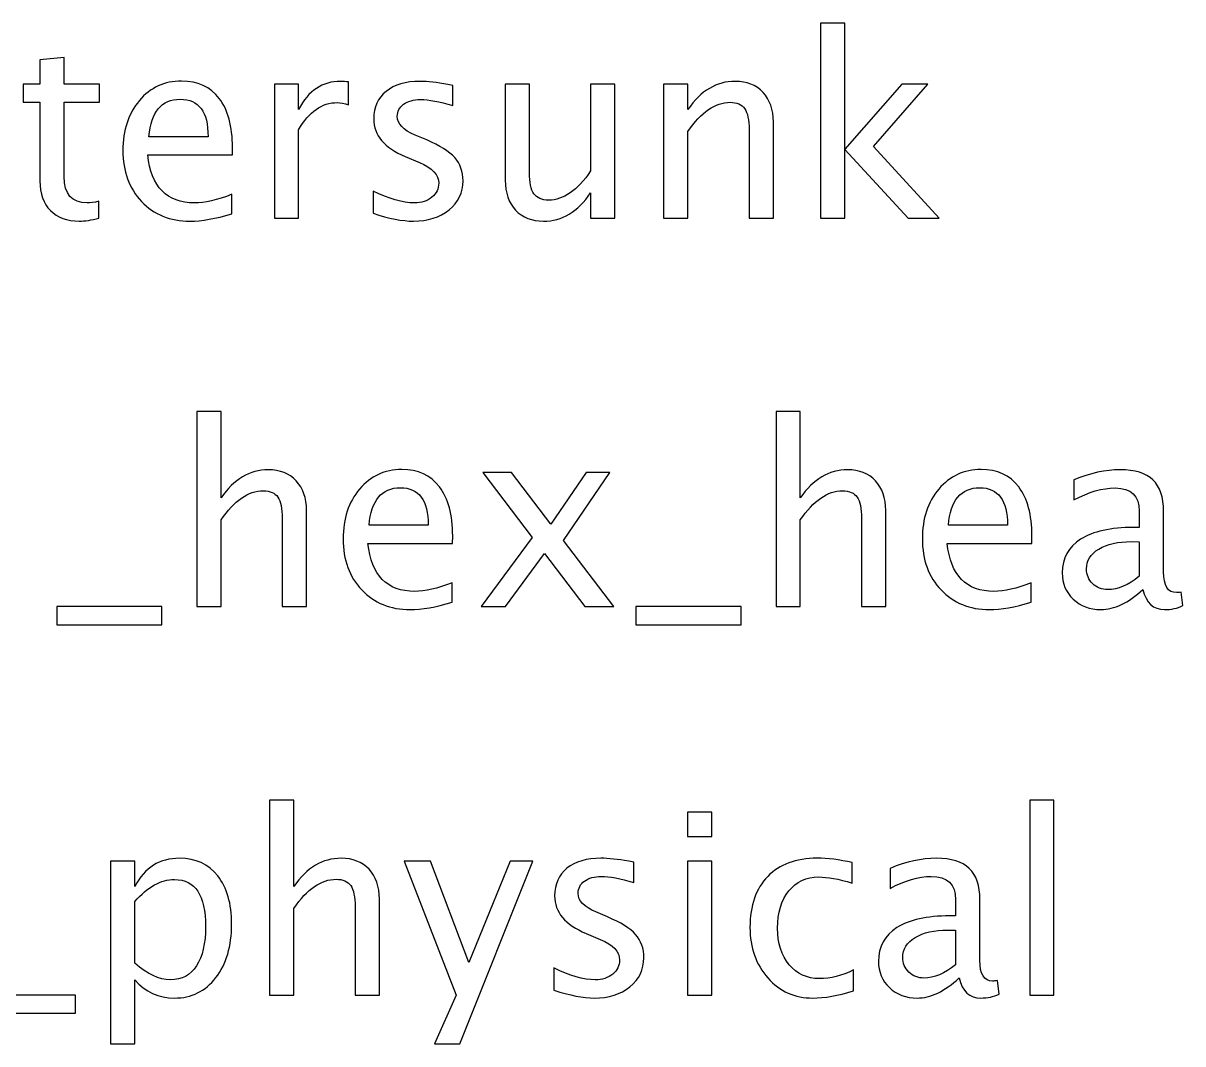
# Model space of a CAD drawing. Header units: centimetres. Extents: x -27.7 to 27.6, y -20.2 to 43.3.
# Drawn here: x -19.779 to -18.161, y 31.518 to 32.942 of the extents above; entities that cross this region are included whole.
import ezdxf

# ---------------------------------------------------------------- set-up
doc = ezdxf.new("R2010")
doc.units = ezdxf.units.CM
doc.header["$MEASUREMENT"] = 0
doc.layers.add('Layer 1', color=7, linetype='Continuous')

msp = doc.modelspace()

# ---------------------------------------------------------------- linework, layer by layer
at = {"layer": 'Layer 1'}
for points, knots in [([(-18.66613, 32.67044), (-18.66613, 32.67044), (-18.66613, 32.94243), (-18.66613, 32.94243), (-18.66613, 32.94243), (-18.66613, 32.94243), (-18.63227, 32.94243), (-18.63227, 32.94243), (-18.63227, 32.94243), (-18.63227, 32.94243), (-18.63227, 32.76669), (-18.63227, 32.76669), (-18.63227, 32.76669), (-18.63227, 32.76669), (-18.55289, 32.85741), (-18.55289, 32.85741), (-18.55289, 32.85741), (-18.55289, 32.85741), (-18.51632, 32.85741), (-18.51632, 32.85741), (-18.51632, 32.85741), (-18.51632, 32.85741), (-18.59217, 32.77016), (-18.59217, 32.77016), (-18.59217, 32.77016), (-18.59217, 32.77016), (-18.50044, 32.67044), (-18.50044, 32.67044), (-18.50044, 32.67044), (-18.50044, 32.67044), (-18.54407, 32.67044), (-18.54407, 32.67044), (-18.54407, 32.67044), (-18.54407, 32.67044), (-18.63227, 32.76634), (-18.63227, 32.76634), (-18.63227, 32.76634), (-18.63227, 32.76634), (-18.63227, 32.67044), (-18.63227, 32.67044), (-18.63227, 32.67044), (-18.63227, 32.67044), (-18.66613, 32.67044), (-18.66613, 32.67044)], [0, 0, 0, 0, 0.0833333, 0.0833333, 0.0833333, 0.0833333, 0.1666667, 0.1666667, 0.1666667, 0.1666667, 0.25, 0.25, 0.25, 0.25, 0.3333333, 0.3333333, 0.3333333, 0.3333333, 0.4166667, 0.4166667, 0.4166667, 0.4166667, 0.5, 0.5, 0.5, 0.5, 0.5833333, 0.5833333, 0.5833333, 0.5833333, 0.6666667, 0.6666667, 0.6666667, 0.6666667, 0.75, 0.75, 0.75, 0.75, 0.8333333, 0.8333333, 0.8333333, 0.8333333, 1, 1, 1, 1]), ([(-19.67315, 32.6705), (-19.68362, 32.66762), (-19.69273, 32.66621), (-19.70044, 32.66621), (-19.70044, 32.66621), (-19.71772, 32.66621), (-19.73119, 32.67115), (-19.74083, 32.68102), (-19.74083, 32.68102), (-19.75053, 32.6909), (-19.75535, 32.7046), (-19.75535, 32.72218), (-19.75535, 32.72218), (-19.75535, 32.72218), (-19.75535, 32.83201), (-19.75535, 32.83201), (-19.75535, 32.83201), (-19.75535, 32.83201), (-19.77875, 32.83201), (-19.77875, 32.83201), (-19.77875, 32.83201), (-19.77875, 32.83201), (-19.77875, 32.85741), (-19.77875, 32.85741), (-19.77875, 32.85741), (-19.77875, 32.85741), (-19.75535, 32.85741), (-19.75535, 32.85741), (-19.75535, 32.85741), (-19.75535, 32.85741), (-19.75535, 32.89122), (-19.75535, 32.89122), (-19.75535, 32.89122), (-19.75535, 32.89122), (-19.72149, 32.89446), (-19.72149, 32.89446), (-19.72149, 32.89446), (-19.72149, 32.89446), (-19.72149, 32.85741), (-19.72149, 32.85741), (-19.72149, 32.85741), (-19.72149, 32.85741), (-19.67245, 32.85741), (-19.67245, 32.85741), (-19.67245, 32.85741), (-19.67245, 32.85741), (-19.67245, 32.83201), (-19.67245, 32.83201), (-19.67245, 32.83201), (-19.67245, 32.83201), (-19.72149, 32.83201), (-19.72149, 32.83201), (-19.72149, 32.83201), (-19.72149, 32.83201), (-19.72149, 32.7283), (-19.72149, 32.7283), (-19.72149, 32.7283), (-19.72149, 32.70384), (-19.71084, 32.69161), (-19.68962, 32.69161), (-19.68962, 32.69161), (-19.68509, 32.69161), (-19.67962, 32.69237), (-19.67315, 32.69384), (-19.67315, 32.69384), (-19.67315, 32.69384), (-19.67315, 32.6705), (-19.67315, 32.6705)], [0, 0, 0, 0, 0.0555556, 0.0555556, 0.0555556, 0.0555556, 0.1111111, 0.1111111, 0.1111111, 0.1111111, 0.1666667, 0.1666667, 0.1666667, 0.1666667, 0.2222222, 0.2222222, 0.2222222, 0.2222222, 0.2777778, 0.2777778, 0.2777778, 0.2777778, 0.3333333, 0.3333333, 0.3333333, 0.3333333, 0.3888889, 0.3888889, 0.3888889, 0.3888889, 0.4444444, 0.4444444, 0.4444444, 0.4444444, 0.5, 0.5, 0.5, 0.5, 0.5555556, 0.5555556, 0.5555556, 0.5555556, 0.6111111, 0.6111111, 0.6111111, 0.6111111, 0.6666667, 0.6666667, 0.6666667, 0.6666667, 0.7222222, 0.7222222, 0.7222222, 0.7222222, 0.7777778, 0.7777778, 0.7777778, 0.7777778, 0.8333333, 0.8333333, 0.8333333, 0.8333333, 0.8888889, 0.8888889, 0.8888889, 0.8888889, 1, 1, 1, 1]), ([(-19.48759, 32.67644), (-19.51035, 32.66962), (-19.52981, 32.66621), (-19.54604, 32.66621), (-19.54604, 32.66621), (-19.57373, 32.66621), (-19.59625, 32.67538), (-19.61359, 32.69366), (-19.61359, 32.69366), (-19.63094, 32.71195), (-19.63964, 32.73565), (-19.63964, 32.76481), (-19.63964, 32.76481), (-19.63964, 32.79309), (-19.632, 32.81631), (-19.61665, 32.83448), (-19.61665, 32.83448), (-19.6013, 32.85259), (-19.58167, 32.86165), (-19.55774, 32.86165), (-19.55774, 32.86165), (-19.5351, 32.86165), (-19.51758, 32.85359), (-19.50523, 32.83748), (-19.50523, 32.83748), (-19.49288, 32.82137), (-19.48671, 32.79856), (-19.48671, 32.76898), (-19.48671, 32.76898), (-19.48671, 32.76898), (-19.48689, 32.75864), (-19.48689, 32.75864), (-19.48689, 32.75864), (-19.48689, 32.75864), (-19.60507, 32.75864), (-19.60507, 32.75864), (-19.60507, 32.75864), (-19.60013, 32.71395), (-19.57831, 32.69161), (-19.53969, 32.69161), (-19.53969, 32.69161), (-19.52552, 32.69161), (-19.50817, 32.6956), (-19.48759, 32.7036), (-19.48759, 32.7036), (-19.48759, 32.7036), (-19.48759, 32.67644), (-19.48759, 32.67644)], [0, 0, 0, 0, 0.0769231, 0.0769231, 0.0769231, 0.0769231, 0.1538462, 0.1538462, 0.1538462, 0.1538462, 0.2307692, 0.2307692, 0.2307692, 0.2307692, 0.3076923, 0.3076923, 0.3076923, 0.3076923, 0.3846154, 0.3846154, 0.3846154, 0.3846154, 0.4615385, 0.4615385, 0.4615385, 0.4615385, 0.5384615, 0.5384615, 0.5384615, 0.5384615, 0.6153846, 0.6153846, 0.6153846, 0.6153846, 0.6923077, 0.6923077, 0.6923077, 0.6923077, 0.7692308, 0.7692308, 0.7692308, 0.7692308, 0.8461538, 0.8461538, 0.8461538, 0.8461538, 1, 1, 1, 1]), ([(-19.42826, 32.67044), (-19.42826, 32.67044), (-19.42826, 32.85741), (-19.42826, 32.85741), (-19.42826, 32.85741), (-19.42826, 32.85741), (-19.3944, 32.85741), (-19.3944, 32.85741), (-19.3944, 32.85741), (-19.3944, 32.85741), (-19.3944, 32.82208), (-19.3944, 32.82208), (-19.3944, 32.82208), (-19.38093, 32.84824), (-19.36141, 32.86129), (-19.33578, 32.86129), (-19.33578, 32.86129), (-19.33231, 32.86129), (-19.32866, 32.861), (-19.3249, 32.86041), (-19.3249, 32.86041), (-19.3249, 32.86041), (-19.3249, 32.82872), (-19.3249, 32.82872), (-19.3249, 32.82872), (-19.33078, 32.83066), (-19.33595, 32.83166), (-19.34042, 32.83166), (-19.34042, 32.83166), (-19.36194, 32.83166), (-19.37993, 32.81896), (-19.3944, 32.7935), (-19.3944, 32.7935), (-19.3944, 32.7935), (-19.3944, 32.67044), (-19.3944, 32.67044), (-19.3944, 32.67044), (-19.3944, 32.67044), (-19.42826, 32.67044), (-19.42826, 32.67044)], [0, 0, 0, 0, 0.0909091, 0.0909091, 0.0909091, 0.0909091, 0.1818182, 0.1818182, 0.1818182, 0.1818182, 0.2727273, 0.2727273, 0.2727273, 0.2727273, 0.3636364, 0.3636364, 0.3636364, 0.3636364, 0.4545455, 0.4545455, 0.4545455, 0.4545455, 0.5454545, 0.5454545, 0.5454545, 0.5454545, 0.6363636, 0.6363636, 0.6363636, 0.6363636, 0.7272727, 0.7272727, 0.7272727, 0.7272727, 0.8181818, 0.8181818, 0.8181818, 0.8181818, 1, 1, 1, 1]), ([(-19.29062, 32.67714), (-19.29062, 32.67714), (-19.29062, 32.70819), (-19.29062, 32.70819), (-19.29062, 32.70819), (-19.26845, 32.69713), (-19.24922, 32.69161), (-19.23282, 32.69161), (-19.23282, 32.69161), (-19.22306, 32.69161), (-19.21494, 32.69425), (-19.20854, 32.69954), (-19.20854, 32.69954), (-19.20213, 32.70478), (-19.19889, 32.71136), (-19.19889, 32.7193), (-19.19889, 32.7193), (-19.19889, 32.73088), (-19.20789, 32.74047), (-19.22588, 32.74805), (-19.22588, 32.74805), (-19.22588, 32.74805), (-19.2457, 32.75646), (-19.2457, 32.75646), (-19.2457, 32.75646), (-19.27492, 32.76857), (-19.28956, 32.78609), (-19.28956, 32.80885), (-19.28956, 32.80885), (-19.28956, 32.82513), (-19.2838, 32.83795), (-19.27227, 32.8473), (-19.27227, 32.8473), (-19.26075, 32.85665), (-19.24493, 32.86129), (-19.22488, 32.86129), (-19.22488, 32.86129), (-19.21447, 32.86129), (-19.20154, 32.85988), (-19.18619, 32.857), (-19.18619, 32.857), (-19.18619, 32.857), (-19.17914, 32.85565), (-19.17914, 32.85565), (-19.17914, 32.85565), (-19.17914, 32.85565), (-19.17914, 32.82743), (-19.17914, 32.82743), (-19.17914, 32.82743), (-19.19801, 32.83307), (-19.21306, 32.83589), (-19.22429, 32.83589), (-19.22429, 32.83589), (-19.23417, 32.83589), (-19.24199, 32.83372), (-19.24793, 32.82943), (-19.24793, 32.82943), (-19.25381, 32.82513), (-19.25675, 32.81937), (-19.25675, 32.81214), (-19.25675, 32.81214), (-19.25675, 32.80197), (-19.24852, 32.79333), (-19.232, 32.78633), (-19.232, 32.78633), (-19.232, 32.78633), (-19.21571, 32.77945), (-19.21571, 32.77945), (-19.21571, 32.77945), (-19.19725, 32.77169), (-19.18419, 32.76346), (-19.17655, 32.75481), (-19.17655, 32.75481), (-19.16885, 32.74617), (-19.16503, 32.73535), (-19.16503, 32.72242), (-19.16503, 32.72242), (-19.16503, 32.70601), (-19.17149, 32.69255), (-19.18449, 32.68202), (-19.18449, 32.68202), (-19.19742, 32.6715), (-19.214, 32.66621), (-19.23417, 32.66621), (-19.23417, 32.66621), (-19.24969, 32.66621), (-19.26845, 32.66985), (-19.29062, 32.67714)], [0, 0, 0, 0, 0.0434783, 0.0434783, 0.0434783, 0.0434783, 0.0869565, 0.0869565, 0.0869565, 0.0869565, 0.1304348, 0.1304348, 0.1304348, 0.1304348, 0.173913, 0.173913, 0.173913, 0.173913, 0.2173913, 0.2173913, 0.2173913, 0.2173913, 0.2608696, 0.2608696, 0.2608696, 0.2608696, 0.3043478, 0.3043478, 0.3043478, 0.3043478, 0.3478261, 0.3478261, 0.3478261, 0.3478261, 0.3913043, 0.3913043, 0.3913043, 0.3913043, 0.4347826, 0.4347826, 0.4347826, 0.4347826, 0.4782609, 0.4782609, 0.4782609, 0.4782609, 0.5217391, 0.5217391, 0.5217391, 0.5217391, 0.5652174, 0.5652174, 0.5652174, 0.5652174, 0.6086957, 0.6086957, 0.6086957, 0.6086957, 0.6521739, 0.6521739, 0.6521739, 0.6521739, 0.6956522, 0.6956522, 0.6956522, 0.6956522, 0.7391304, 0.7391304, 0.7391304, 0.7391304, 0.7826087, 0.7826087, 0.7826087, 0.7826087, 0.826087, 0.826087, 0.826087, 0.826087, 0.8695652, 0.8695652, 0.8695652, 0.8695652, 0.9130435, 0.9130435, 0.9130435, 0.9130435, 1, 1, 1, 1]), ([(-18.98693, 32.67044), (-18.98693, 32.67044), (-18.98693, 32.7056), (-18.98693, 32.7056), (-18.98693, 32.7056), (-19.00498, 32.67932), (-19.02691, 32.66621), (-19.05266, 32.66621), (-19.05266, 32.66621), (-19.06901, 32.66621), (-19.082, 32.67132), (-19.09165, 32.68161), (-19.09165, 32.68161), (-19.10135, 32.6919), (-19.10617, 32.70572), (-19.10617, 32.72318), (-19.10617, 32.72318), (-19.10617, 32.72318), (-19.10617, 32.85741), (-19.10617, 32.85741), (-19.10617, 32.85741), (-19.10617, 32.85741), (-19.0723, 32.85741), (-19.0723, 32.85741), (-19.0723, 32.85741), (-19.0723, 32.85741), (-19.0723, 32.73423), (-19.0723, 32.73423), (-19.0723, 32.73423), (-19.0723, 32.72018), (-19.07025, 32.71025), (-19.06619, 32.70437), (-19.06619, 32.70437), (-19.06207, 32.69843), (-19.05525, 32.69549), (-19.04567, 32.69549), (-19.04567, 32.69549), (-19.02497, 32.69549), (-19.00533, 32.70907), (-18.98693, 32.73629), (-18.98693, 32.73629), (-18.98693, 32.73629), (-18.98693, 32.85741), (-18.98693, 32.85741), (-18.98693, 32.85741), (-18.98693, 32.85741), (-18.95306, 32.85741), (-18.95306, 32.85741), (-18.95306, 32.85741), (-18.95306, 32.85741), (-18.95306, 32.67044), (-18.95306, 32.67044), (-18.95306, 32.67044), (-18.95306, 32.67044), (-18.98693, 32.67044), (-18.98693, 32.67044)], [0, 0, 0, 0, 0.0666667, 0.0666667, 0.0666667, 0.0666667, 0.1333333, 0.1333333, 0.1333333, 0.1333333, 0.2, 0.2, 0.2, 0.2, 0.2666667, 0.2666667, 0.2666667, 0.2666667, 0.3333333, 0.3333333, 0.3333333, 0.3333333, 0.4, 0.4, 0.4, 0.4, 0.4666667, 0.4666667, 0.4666667, 0.4666667, 0.5333333, 0.5333333, 0.5333333, 0.5333333, 0.6, 0.6, 0.6, 0.6, 0.6666667, 0.6666667, 0.6666667, 0.6666667, 0.7333333, 0.7333333, 0.7333333, 0.7333333, 0.8, 0.8, 0.8, 0.8, 0.8666667, 0.8666667, 0.8666667, 0.8666667, 1, 1, 1, 1]), ([(-18.88509, 32.67044), (-18.88509, 32.67044), (-18.88509, 32.85741), (-18.88509, 32.85741), (-18.88509, 32.85741), (-18.88509, 32.85741), (-18.85123, 32.85741), (-18.85123, 32.85741), (-18.85123, 32.85741), (-18.85123, 32.85741), (-18.85123, 32.82208), (-18.85123, 32.82208), (-18.85123, 32.82208), (-18.83329, 32.84824), (-18.8113, 32.86129), (-18.78532, 32.86129), (-18.78532, 32.86129), (-18.76897, 32.86129), (-18.75598, 32.85618), (-18.74639, 32.84589), (-18.74639, 32.84589), (-18.73681, 32.83566), (-18.73199, 32.82184), (-18.73199, 32.80456), (-18.73199, 32.80456), (-18.73199, 32.80456), (-18.73199, 32.67044), (-18.73199, 32.67044), (-18.73199, 32.67044), (-18.73199, 32.67044), (-18.76585, 32.67044), (-18.76585, 32.67044), (-18.76585, 32.67044), (-18.76585, 32.67044), (-18.76585, 32.7935), (-18.76585, 32.7935), (-18.76585, 32.7935), (-18.76585, 32.80738), (-18.76791, 32.81726), (-18.77197, 32.82313), (-18.77197, 32.82313), (-18.77608, 32.82907), (-18.78285, 32.83201), (-18.79231, 32.83201), (-18.79231, 32.83201), (-18.81313, 32.83201), (-18.83276, 32.81843), (-18.85123, 32.79127), (-18.85123, 32.79127), (-18.85123, 32.79127), (-18.85123, 32.67044), (-18.85123, 32.67044), (-18.85123, 32.67044), (-18.85123, 32.67044), (-18.88509, 32.67044), (-18.88509, 32.67044)], [0, 0, 0, 0, 0.0666667, 0.0666667, 0.0666667, 0.0666667, 0.1333333, 0.1333333, 0.1333333, 0.1333333, 0.2, 0.2, 0.2, 0.2, 0.2666667, 0.2666667, 0.2666667, 0.2666667, 0.3333333, 0.3333333, 0.3333333, 0.3333333, 0.4, 0.4, 0.4, 0.4, 0.4666667, 0.4666667, 0.4666667, 0.4666667, 0.5333333, 0.5333333, 0.5333333, 0.5333333, 0.6, 0.6, 0.6, 0.6, 0.6666667, 0.6666667, 0.6666667, 0.6666667, 0.7333333, 0.7333333, 0.7333333, 0.7333333, 0.8, 0.8, 0.8, 0.8, 0.8666667, 0.8666667, 0.8666667, 0.8666667, 1, 1, 1, 1]), ([(-19.6033, 32.78404), (-19.6033, 32.78404), (-19.52075, 32.78404), (-19.52075, 32.78404), (-19.52075, 32.78404), (-19.52075, 32.81884), (-19.53375, 32.83625), (-19.55968, 32.83625), (-19.55968, 32.83625), (-19.58578, 32.83625), (-19.6003, 32.81884), (-19.6033, 32.78404)], [0, 0, 0, 0, 0.25, 0.25, 0.25, 0.25, 0.5, 0.5, 0.5, 0.5, 1, 1, 1, 1]), ([(-19.53652, 32.12834), (-19.53652, 32.12834), (-19.53652, 32.40033), (-19.53652, 32.40033), (-19.53652, 32.40033), (-19.53652, 32.40033), (-19.50266, 32.40033), (-19.50266, 32.40033), (-19.50266, 32.40033), (-19.50266, 32.40033), (-19.50266, 32.27998), (-19.50266, 32.27998), (-19.50266, 32.27998), (-19.48472, 32.30614), (-19.46273, 32.31919), (-19.43675, 32.31919), (-19.43675, 32.31919), (-19.4204, 32.31919), (-19.40741, 32.31408), (-19.39782, 32.30379), (-19.39782, 32.30379), (-19.38824, 32.29356), (-19.38342, 32.27974), (-19.38342, 32.26246), (-19.38342, 32.26246), (-19.38342, 32.26246), (-19.38342, 32.12834), (-19.38342, 32.12834), (-19.38342, 32.12834), (-19.38342, 32.12834), (-19.41728, 32.12834), (-19.41728, 32.12834), (-19.41728, 32.12834), (-19.41728, 32.12834), (-19.41728, 32.2514), (-19.41728, 32.2514), (-19.41728, 32.2514), (-19.41728, 32.26528), (-19.41934, 32.27516), (-19.4234, 32.28103), (-19.4234, 32.28103), (-19.42751, 32.28697), (-19.43428, 32.28991), (-19.44374, 32.28991), (-19.44374, 32.28991), (-19.46456, 32.28991), (-19.48419, 32.27633), (-19.50266, 32.24917), (-19.50266, 32.24917), (-19.50266, 32.24917), (-19.50266, 32.12834), (-19.50266, 32.12834), (-19.50266, 32.12834), (-19.50266, 32.12834), (-19.53652, 32.12834), (-19.53652, 32.12834)], [0, 0, 0, 0, 0.0666667, 0.0666667, 0.0666667, 0.0666667, 0.1333333, 0.1333333, 0.1333333, 0.1333333, 0.2, 0.2, 0.2, 0.2, 0.2666667, 0.2666667, 0.2666667, 0.2666667, 0.3333333, 0.3333333, 0.3333333, 0.3333333, 0.4, 0.4, 0.4, 0.4, 0.4666667, 0.4666667, 0.4666667, 0.4666667, 0.5333333, 0.5333333, 0.5333333, 0.5333333, 0.6, 0.6, 0.6, 0.6, 0.6666667, 0.6666667, 0.6666667, 0.6666667, 0.7333333, 0.7333333, 0.7333333, 0.7333333, 0.8, 0.8, 0.8, 0.8, 0.8666667, 0.8666667, 0.8666667, 0.8666667, 1, 1, 1, 1]), ([(-18.72824, 32.12834), (-18.72824, 32.12834), (-18.72824, 32.40033), (-18.72824, 32.40033), (-18.72824, 32.40033), (-18.72824, 32.40033), (-18.69438, 32.40033), (-18.69438, 32.40033), (-18.69438, 32.40033), (-18.69438, 32.40033), (-18.69438, 32.27998), (-18.69438, 32.27998), (-18.69438, 32.27998), (-18.67644, 32.30614), (-18.65445, 32.31919), (-18.62847, 32.31919), (-18.62847, 32.31919), (-18.61212, 32.31919), (-18.59913, 32.31408), (-18.58954, 32.30379), (-18.58954, 32.30379), (-18.57996, 32.29356), (-18.57514, 32.27974), (-18.57514, 32.26246), (-18.57514, 32.26246), (-18.57514, 32.26246), (-18.57514, 32.12834), (-18.57514, 32.12834), (-18.57514, 32.12834), (-18.57514, 32.12834), (-18.609, 32.12834), (-18.609, 32.12834), (-18.609, 32.12834), (-18.609, 32.12834), (-18.609, 32.2514), (-18.609, 32.2514), (-18.609, 32.2514), (-18.609, 32.26528), (-18.61106, 32.27516), (-18.61512, 32.28103), (-18.61512, 32.28103), (-18.61923, 32.28697), (-18.626, 32.28991), (-18.63546, 32.28991), (-18.63546, 32.28991), (-18.65628, 32.28991), (-18.67591, 32.27633), (-18.69438, 32.24917), (-18.69438, 32.24917), (-18.69438, 32.24917), (-18.69438, 32.12834), (-18.69438, 32.12834), (-18.69438, 32.12834), (-18.69438, 32.12834), (-18.72824, 32.12834), (-18.72824, 32.12834)], [0, 0, 0, 0, 0.0666667, 0.0666667, 0.0666667, 0.0666667, 0.1333333, 0.1333333, 0.1333333, 0.1333333, 0.2, 0.2, 0.2, 0.2, 0.2666667, 0.2666667, 0.2666667, 0.2666667, 0.3333333, 0.3333333, 0.3333333, 0.3333333, 0.4, 0.4, 0.4, 0.4, 0.4666667, 0.4666667, 0.4666667, 0.4666667, 0.5333333, 0.5333333, 0.5333333, 0.5333333, 0.6, 0.6, 0.6, 0.6, 0.6666667, 0.6666667, 0.6666667, 0.6666667, 0.7333333, 0.7333333, 0.7333333, 0.7333333, 0.8, 0.8, 0.8, 0.8, 0.8666667, 0.8666667, 0.8666667, 0.8666667, 1, 1, 1, 1]), ([(-19.18033, 32.13434), (-19.20309, 32.12752), (-19.22255, 32.12411), (-19.23878, 32.12411), (-19.23878, 32.12411), (-19.26647, 32.12411), (-19.28899, 32.13328), (-19.30633, 32.15156), (-19.30633, 32.15156), (-19.32368, 32.16985), (-19.33238, 32.19355), (-19.33238, 32.22271), (-19.33238, 32.22271), (-19.33238, 32.25099), (-19.32474, 32.27421), (-19.30939, 32.29238), (-19.30939, 32.29238), (-19.29404, 32.31049), (-19.27441, 32.31955), (-19.25048, 32.31955), (-19.25048, 32.31955), (-19.22784, 32.31955), (-19.21032, 32.31149), (-19.19797, 32.29538), (-19.19797, 32.29538), (-19.18562, 32.27927), (-19.17945, 32.25646), (-19.17945, 32.22688), (-19.17945, 32.22688), (-19.17945, 32.22688), (-19.17963, 32.21654), (-19.17963, 32.21654), (-19.17963, 32.21654), (-19.17963, 32.21654), (-19.29781, 32.21654), (-19.29781, 32.21654), (-19.29781, 32.21654), (-19.29287, 32.17185), (-19.27105, 32.14951), (-19.23243, 32.14951), (-19.23243, 32.14951), (-19.21826, 32.14951), (-19.20091, 32.1535), (-19.18033, 32.1615), (-19.18033, 32.1615), (-19.18033, 32.1615), (-19.18033, 32.13434), (-19.18033, 32.13434)], [0, 0, 0, 0, 0.0769231, 0.0769231, 0.0769231, 0.0769231, 0.1538462, 0.1538462, 0.1538462, 0.1538462, 0.2307692, 0.2307692, 0.2307692, 0.2307692, 0.3076923, 0.3076923, 0.3076923, 0.3076923, 0.3846154, 0.3846154, 0.3846154, 0.3846154, 0.4615385, 0.4615385, 0.4615385, 0.4615385, 0.5384615, 0.5384615, 0.5384615, 0.5384615, 0.6153846, 0.6153846, 0.6153846, 0.6153846, 0.6923077, 0.6923077, 0.6923077, 0.6923077, 0.7692308, 0.7692308, 0.7692308, 0.7692308, 0.8461538, 0.8461538, 0.8461538, 0.8461538, 1, 1, 1, 1]), ([(-19.1397, 32.12834), (-19.1397, 32.12834), (-19.0685, 32.22483), (-19.0685, 32.22483), (-19.0685, 32.22483), (-19.0685, 32.22483), (-19.13758, 32.31531), (-19.13758, 32.31531), (-19.13758, 32.31531), (-19.13758, 32.31531), (-19.09719, 32.31531), (-19.09719, 32.31531), (-19.09719, 32.31531), (-19.09719, 32.31531), (-19.04263, 32.24329), (-19.04263, 32.24329), (-19.04263, 32.24329), (-19.04263, 32.24329), (-18.99324, 32.31531), (-18.99324, 32.31531), (-18.99324, 32.31531), (-18.99324, 32.31531), (-18.96014, 32.31531), (-18.96014, 32.31531), (-18.96014, 32.31531), (-18.96014, 32.31531), (-19.02481, 32.22047), (-19.02481, 32.22047), (-19.02481, 32.22047), (-19.02481, 32.22047), (-18.95449, 32.12834), (-18.95449, 32.12834), (-18.95449, 32.12834), (-18.95449, 32.12834), (-18.99488, 32.12834), (-18.99488, 32.12834), (-18.99488, 32.12834), (-18.99488, 32.12834), (-19.05121, 32.20242), (-19.05121, 32.20242), (-19.05121, 32.20242), (-19.05121, 32.20242), (-19.10572, 32.12834), (-19.10572, 32.12834), (-19.10572, 32.12834), (-19.10572, 32.12834), (-19.1397, 32.12834), (-19.1397, 32.12834)], [0, 0, 0, 0, 0.0769231, 0.0769231, 0.0769231, 0.0769231, 0.1538462, 0.1538462, 0.1538462, 0.1538462, 0.2307692, 0.2307692, 0.2307692, 0.2307692, 0.3076923, 0.3076923, 0.3076923, 0.3076923, 0.3846154, 0.3846154, 0.3846154, 0.3846154, 0.4615385, 0.4615385, 0.4615385, 0.4615385, 0.5384615, 0.5384615, 0.5384615, 0.5384615, 0.6153846, 0.6153846, 0.6153846, 0.6153846, 0.6923077, 0.6923077, 0.6923077, 0.6923077, 0.7692308, 0.7692308, 0.7692308, 0.7692308, 0.8461538, 0.8461538, 0.8461538, 0.8461538, 1, 1, 1, 1]), ([(-18.37205, 32.13434), (-18.39481, 32.12752), (-18.41427, 32.12411), (-18.4305, 32.12411), (-18.4305, 32.12411), (-18.45819, 32.12411), (-18.48071, 32.13328), (-18.49805, 32.15156), (-18.49805, 32.15156), (-18.5154, 32.16985), (-18.5241, 32.19355), (-18.5241, 32.22271), (-18.5241, 32.22271), (-18.5241, 32.25099), (-18.51646, 32.27421), (-18.50111, 32.29238), (-18.50111, 32.29238), (-18.48576, 32.31049), (-18.46613, 32.31955), (-18.4422, 32.31955), (-18.4422, 32.31955), (-18.41956, 32.31955), (-18.40204, 32.31149), (-18.38969, 32.29538), (-18.38969, 32.29538), (-18.37734, 32.27927), (-18.37117, 32.25646), (-18.37117, 32.22688), (-18.37117, 32.22688), (-18.37117, 32.22688), (-18.37135, 32.21654), (-18.37135, 32.21654), (-18.37135, 32.21654), (-18.37135, 32.21654), (-18.48953, 32.21654), (-18.48953, 32.21654), (-18.48953, 32.21654), (-18.48459, 32.17185), (-18.46277, 32.14951), (-18.42415, 32.14951), (-18.42415, 32.14951), (-18.40998, 32.14951), (-18.39263, 32.1535), (-18.37205, 32.1615), (-18.37205, 32.1615), (-18.37205, 32.1615), (-18.37205, 32.13434), (-18.37205, 32.13434)], [0, 0, 0, 0, 0.0769231, 0.0769231, 0.0769231, 0.0769231, 0.1538462, 0.1538462, 0.1538462, 0.1538462, 0.2307692, 0.2307692, 0.2307692, 0.2307692, 0.3076923, 0.3076923, 0.3076923, 0.3076923, 0.3846154, 0.3846154, 0.3846154, 0.3846154, 0.4615385, 0.4615385, 0.4615385, 0.4615385, 0.5384615, 0.5384615, 0.5384615, 0.5384615, 0.6153846, 0.6153846, 0.6153846, 0.6153846, 0.6923077, 0.6923077, 0.6923077, 0.6923077, 0.7692308, 0.7692308, 0.7692308, 0.7692308, 0.8461538, 0.8461538, 0.8461538, 0.8461538, 1, 1, 1, 1]), ([(-18.21636, 32.15215), (-18.2367, 32.13346), (-18.25628, 32.12411), (-18.27509, 32.12411), (-18.27509, 32.12411), (-18.29056, 32.12411), (-18.30343, 32.12893), (-18.31361, 32.13863), (-18.31361, 32.13863), (-18.32384, 32.14833), (-18.32895, 32.16056), (-18.32895, 32.17532), (-18.32895, 32.17532), (-18.32895, 32.19572), (-18.32037, 32.21142), (-18.3032, 32.22236), (-18.3032, 32.22236), (-18.28603, 32.23329), (-18.26139, 32.23876), (-18.22929, 32.23876), (-18.22929, 32.23876), (-18.22929, 32.23876), (-18.22135, 32.23876), (-18.22135, 32.23876), (-18.22135, 32.23876), (-18.22135, 32.23876), (-18.22135, 32.26128), (-18.22135, 32.26128), (-18.22135, 32.26128), (-18.22135, 32.28298), (-18.23264, 32.29379), (-18.25528, 32.29379), (-18.25528, 32.29379), (-18.2728, 32.29379), (-18.29197, 32.28827), (-18.31272, 32.27721), (-18.31272, 32.27721), (-18.31272, 32.27721), (-18.31272, 32.30508), (-18.31272, 32.30508), (-18.31272, 32.30508), (-18.28991, 32.31449), (-18.26839, 32.31919), (-18.24822, 32.31919), (-18.24822, 32.31919), (-18.22747, 32.31919), (-18.21212, 32.31449), (-18.2023, 32.30502), (-18.2023, 32.30502), (-18.19243, 32.29556), (-18.18749, 32.28098), (-18.18749, 32.26128), (-18.18749, 32.26128), (-18.18749, 32.26128), (-18.18749, 32.17679), (-18.18749, 32.17679), (-18.18749, 32.17679), (-18.18749, 32.15744), (-18.18155, 32.14774), (-18.16961, 32.14774), (-18.16961, 32.14774), (-18.16814, 32.14774), (-18.16597, 32.14798), (-18.16309, 32.14845), (-18.16309, 32.14845), (-18.16309, 32.14845), (-18.16067, 32.12963), (-18.16067, 32.12963), (-18.16067, 32.12963), (-18.16838, 32.12593), (-18.17684, 32.12411), (-18.18613, 32.12411), (-18.18613, 32.12411), (-18.20195, 32.12411), (-18.212, 32.13346), (-18.21636, 32.15215)], [0, 0, 0, 0, 0.05, 0.05, 0.05, 0.05, 0.1, 0.1, 0.1, 0.1, 0.15, 0.15, 0.15, 0.15, 0.2, 0.2, 0.2, 0.2, 0.25, 0.25, 0.25, 0.25, 0.3, 0.3, 0.3, 0.3, 0.35, 0.35, 0.35, 0.35, 0.4, 0.4, 0.4, 0.4, 0.45, 0.45, 0.45, 0.45, 0.5, 0.5, 0.5, 0.5, 0.55, 0.55, 0.55, 0.55, 0.6, 0.6, 0.6, 0.6, 0.65, 0.65, 0.65, 0.65, 0.7, 0.7, 0.7, 0.7, 0.75, 0.75, 0.75, 0.75, 0.8, 0.8, 0.8, 0.8, 0.85, 0.85, 0.85, 0.85, 0.9, 0.9, 0.9, 0.9, 1, 1, 1, 1]), ([(-19.29604, 32.24194), (-19.29604, 32.24194), (-19.21349, 32.24194), (-19.21349, 32.24194), (-19.21349, 32.24194), (-19.21349, 32.27674), (-19.22649, 32.29415), (-19.25242, 32.29415), (-19.25242, 32.29415), (-19.27852, 32.29415), (-19.29304, 32.27674), (-19.29604, 32.24194)], [0, 0, 0, 0, 0.25, 0.25, 0.25, 0.25, 0.5, 0.5, 0.5, 0.5, 1, 1, 1, 1]), ([(-18.48776, 32.24194), (-18.48776, 32.24194), (-18.40521, 32.24194), (-18.40521, 32.24194), (-18.40521, 32.24194), (-18.40521, 32.27674), (-18.41821, 32.29415), (-18.44414, 32.29415), (-18.44414, 32.29415), (-18.47024, 32.29415), (-18.48476, 32.27674), (-18.48776, 32.24194)], [0, 0, 0, 0, 0.25, 0.25, 0.25, 0.25, 0.5, 0.5, 0.5, 0.5, 1, 1, 1, 1]), ([(-18.22135, 32.17061), (-18.22135, 32.17061), (-18.22135, 32.21865), (-18.22135, 32.21865), (-18.22135, 32.21865), (-18.22135, 32.21865), (-18.23223, 32.219), (-18.23223, 32.219), (-18.23223, 32.219), (-18.25105, 32.219), (-18.26621, 32.21554), (-18.2778, 32.2086), (-18.2778, 32.2086), (-18.28932, 32.2016), (-18.29508, 32.19237), (-18.29508, 32.18085), (-18.29508, 32.18085), (-18.29508, 32.17279), (-18.2922, 32.16597), (-18.2865, 32.16038), (-18.2865, 32.16038), (-18.28074, 32.1548), (-18.27374, 32.15198), (-18.26545, 32.15198), (-18.26545, 32.15198), (-18.25134, 32.15198), (-18.23664, 32.15821), (-18.22135, 32.17061)], [0, 0, 0, 0, 0.125, 0.125, 0.125, 0.125, 0.25, 0.25, 0.25, 0.25, 0.375, 0.375, 0.375, 0.375, 0.5, 0.5, 0.5, 0.5, 0.625, 0.625, 0.625, 0.625, 0.75, 0.75, 0.75, 0.75, 1, 1, 1, 1]), ([(-19.73196, 32.10294), (-19.73196, 32.10294), (-19.73196, 32.12834), (-19.73196, 32.12834), (-19.73196, 32.12834), (-19.73196, 32.12834), (-19.58521, 32.12834), (-19.58521, 32.12834), (-19.58521, 32.12834), (-19.58521, 32.12834), (-19.58521, 32.10294), (-19.58521, 32.10294), (-19.58521, 32.10294), (-19.58521, 32.10294), (-19.73196, 32.10294), (-19.73196, 32.10294)], [0, 0, 0, 0, 0.2, 0.2, 0.2, 0.2, 0.4, 0.4, 0.4, 0.4, 0.6, 0.6, 0.6, 0.6, 1, 1, 1, 1]), ([(-18.92368, 32.10294), (-18.92368, 32.10294), (-18.92368, 32.12834), (-18.92368, 32.12834), (-18.92368, 32.12834), (-18.92368, 32.12834), (-18.77693, 32.12834), (-18.77693, 32.12834), (-18.77693, 32.12834), (-18.77693, 32.12834), (-18.77693, 32.10294), (-18.77693, 32.10294), (-18.77693, 32.10294), (-18.77693, 32.10294), (-18.92368, 32.10294), (-18.92368, 32.10294)], [0, 0, 0, 0, 0.2, 0.2, 0.2, 0.2, 0.4, 0.4, 0.4, 0.4, 0.6, 0.6, 0.6, 0.6, 1, 1, 1, 1]), ([(-19.43488, 31.58624), (-19.43488, 31.58624), (-19.43488, 31.85823), (-19.43488, 31.85823), (-19.43488, 31.85823), (-19.43488, 31.85823), (-19.40102, 31.85823), (-19.40102, 31.85823), (-19.40102, 31.85823), (-19.40102, 31.85823), (-19.40102, 31.73788), (-19.40102, 31.73788), (-19.40102, 31.73788), (-19.38308, 31.76404), (-19.36109, 31.77709), (-19.33511, 31.77709), (-19.33511, 31.77709), (-19.31876, 31.77709), (-19.30577, 31.77198), (-19.29618, 31.76169), (-19.29618, 31.76169), (-19.2866, 31.75146), (-19.28178, 31.73764), (-19.28178, 31.72036), (-19.28178, 31.72036), (-19.28178, 31.72036), (-19.28178, 31.58624), (-19.28178, 31.58624), (-19.28178, 31.58624), (-19.28178, 31.58624), (-19.31564, 31.58624), (-19.31564, 31.58624), (-19.31564, 31.58624), (-19.31564, 31.58624), (-19.31564, 31.7093), (-19.31564, 31.7093), (-19.31564, 31.7093), (-19.31564, 31.72318), (-19.3177, 31.73306), (-19.32176, 31.73893), (-19.32176, 31.73893), (-19.32587, 31.74487), (-19.33264, 31.74781), (-19.3421, 31.74781), (-19.3421, 31.74781), (-19.36292, 31.74781), (-19.38255, 31.73423), (-19.40102, 31.70707), (-19.40102, 31.70707), (-19.40102, 31.70707), (-19.40102, 31.58624), (-19.40102, 31.58624), (-19.40102, 31.58624), (-19.40102, 31.58624), (-19.43488, 31.58624), (-19.43488, 31.58624)], [0, 0, 0, 0, 0.0666667, 0.0666667, 0.0666667, 0.0666667, 0.1333333, 0.1333333, 0.1333333, 0.1333333, 0.2, 0.2, 0.2, 0.2, 0.2666667, 0.2666667, 0.2666667, 0.2666667, 0.3333333, 0.3333333, 0.3333333, 0.3333333, 0.4, 0.4, 0.4, 0.4, 0.4666667, 0.4666667, 0.4666667, 0.4666667, 0.5333333, 0.5333333, 0.5333333, 0.5333333, 0.6, 0.6, 0.6, 0.6, 0.6666667, 0.6666667, 0.6666667, 0.6666667, 0.7333333, 0.7333333, 0.7333333, 0.7333333, 0.8, 0.8, 0.8, 0.8, 0.8666667, 0.8666667, 0.8666667, 0.8666667, 1, 1, 1, 1]), ([(-18.37431, 31.58624), (-18.37431, 31.58624), (-18.37431, 31.85823), (-18.37431, 31.85823), (-18.37431, 31.85823), (-18.37431, 31.85823), (-18.34045, 31.85823), (-18.34045, 31.85823), (-18.34045, 31.85823), (-18.34045, 31.85823), (-18.34045, 31.58624), (-18.34045, 31.58624), (-18.34045, 31.58624), (-18.34045, 31.58624), (-18.37431, 31.58624), (-18.37431, 31.58624)], [0, 0, 0, 0, 0.2, 0.2, 0.2, 0.2, 0.4, 0.4, 0.4, 0.4, 0.6, 0.6, 0.6, 0.6, 1, 1, 1, 1]), ([(-18.85173, 31.80743), (-18.85173, 31.80743), (-18.85173, 31.8413), (-18.85173, 31.8413), (-18.85173, 31.8413), (-18.85173, 31.8413), (-18.81787, 31.8413), (-18.81787, 31.8413), (-18.81787, 31.8413), (-18.81787, 31.8413), (-18.81787, 31.80743), (-18.81787, 31.80743), (-18.81787, 31.80743), (-18.81787, 31.80743), (-18.85173, 31.80743), (-18.85173, 31.80743)], [0, 0, 0, 0, 0.2, 0.2, 0.2, 0.2, 0.4, 0.4, 0.4, 0.4, 0.6, 0.6, 0.6, 0.6, 1, 1, 1, 1]), ([(-19.6569, 31.51815), (-19.6569, 31.51815), (-19.6569, 31.77321), (-19.6569, 31.77321), (-19.6569, 31.77321), (-19.6569, 31.77321), (-19.62304, 31.77321), (-19.62304, 31.77321), (-19.62304, 31.77321), (-19.62304, 31.77321), (-19.62304, 31.73788), (-19.62304, 31.73788), (-19.62304, 31.73788), (-19.60916, 31.76404), (-19.58829, 31.77709), (-19.56048, 31.77709), (-19.56048, 31.77709), (-19.53796, 31.77709), (-19.52026, 31.76892), (-19.50732, 31.75252), (-19.50732, 31.75252), (-19.49439, 31.73611), (-19.48792, 31.71371), (-19.48792, 31.68531), (-19.48792, 31.68531), (-19.48792, 31.65439), (-19.49527, 31.6294), (-19.50991, 31.61046), (-19.50991, 31.61046), (-19.52455, 31.59147), (-19.54384, 31.58201), (-19.56771, 31.58201), (-19.56771, 31.58201), (-19.58987, 31.58201), (-19.60834, 31.59047), (-19.62304, 31.60747), (-19.62304, 31.60747), (-19.62304, 31.60747), (-19.62304, 31.51815), (-19.62304, 31.51815), (-19.62304, 31.51815), (-19.62304, 31.51815), (-19.6569, 31.51815), (-19.6569, 31.51815)], [0, 0, 0, 0, 0.0833333, 0.0833333, 0.0833333, 0.0833333, 0.1666667, 0.1666667, 0.1666667, 0.1666667, 0.25, 0.25, 0.25, 0.25, 0.3333333, 0.3333333, 0.3333333, 0.3333333, 0.4166667, 0.4166667, 0.4166667, 0.4166667, 0.5, 0.5, 0.5, 0.5, 0.5833333, 0.5833333, 0.5833333, 0.5833333, 0.6666667, 0.6666667, 0.6666667, 0.6666667, 0.75, 0.75, 0.75, 0.75, 0.8333333, 0.8333333, 0.8333333, 0.8333333, 1, 1, 1, 1]), ([(-19.20487, 31.51815), (-19.20487, 31.51815), (-19.17453, 31.586), (-19.17453, 31.586), (-19.17453, 31.586), (-19.17453, 31.586), (-19.24697, 31.77321), (-19.24697, 31.77321), (-19.24697, 31.77321), (-19.24697, 31.77321), (-19.21063, 31.77321), (-19.21063, 31.77321), (-19.21063, 31.77321), (-19.21063, 31.77321), (-19.15677, 31.63163), (-19.15677, 31.63163), (-19.15677, 31.63163), (-19.15677, 31.63163), (-19.09933, 31.77321), (-19.09933, 31.77321), (-19.09933, 31.77321), (-19.09933, 31.77321), (-19.0674, 31.77321), (-19.0674, 31.77321), (-19.0674, 31.77321), (-19.0674, 31.77321), (-19.16959, 31.51815), (-19.16959, 31.51815), (-19.16959, 31.51815), (-19.16959, 31.51815), (-19.20487, 31.51815), (-19.20487, 31.51815)], [0, 0, 0, 0, 0.1111111, 0.1111111, 0.1111111, 0.1111111, 0.2222222, 0.2222222, 0.2222222, 0.2222222, 0.3333333, 0.3333333, 0.3333333, 0.3333333, 0.4444444, 0.4444444, 0.4444444, 0.4444444, 0.5555556, 0.5555556, 0.5555556, 0.5555556, 0.6666667, 0.6666667, 0.6666667, 0.6666667, 0.7777778, 0.7777778, 0.7777778, 0.7777778, 1, 1, 1, 1]), ([(-19.0383, 31.59294), (-19.0383, 31.59294), (-19.0383, 31.62399), (-19.0383, 31.62399), (-19.0383, 31.62399), (-19.01613, 31.61293), (-18.9969, 31.60741), (-18.9805, 31.60741), (-18.9805, 31.60741), (-18.97074, 31.60741), (-18.96262, 31.61005), (-18.95622, 31.61534), (-18.95622, 31.61534), (-18.94981, 31.62058), (-18.94657, 31.62716), (-18.94657, 31.6351), (-18.94657, 31.6351), (-18.94657, 31.64668), (-18.95557, 31.65627), (-18.97356, 31.66385), (-18.97356, 31.66385), (-18.97356, 31.66385), (-18.99338, 31.67226), (-18.99338, 31.67226), (-18.99338, 31.67226), (-19.0226, 31.68437), (-19.03724, 31.70189), (-19.03724, 31.72465), (-19.03724, 31.72465), (-19.03724, 31.74093), (-19.03148, 31.75375), (-19.01995, 31.7631), (-19.01995, 31.7631), (-19.00843, 31.77245), (-18.99261, 31.77709), (-18.97256, 31.77709), (-18.97256, 31.77709), (-18.96215, 31.77709), (-18.94922, 31.77568), (-18.93387, 31.7728), (-18.93387, 31.7728), (-18.93387, 31.7728), (-18.92682, 31.77145), (-18.92682, 31.77145), (-18.92682, 31.77145), (-18.92682, 31.77145), (-18.92682, 31.74323), (-18.92682, 31.74323), (-18.92682, 31.74323), (-18.94569, 31.74887), (-18.96074, 31.75169), (-18.97197, 31.75169), (-18.97197, 31.75169), (-18.98185, 31.75169), (-18.98967, 31.74952), (-18.99561, 31.74523), (-18.99561, 31.74523), (-19.00149, 31.74093), (-19.00443, 31.73517), (-19.00443, 31.72794), (-19.00443, 31.72794), (-19.00443, 31.71777), (-18.9962, 31.70913), (-18.97968, 31.70213), (-18.97968, 31.70213), (-18.97968, 31.70213), (-18.96339, 31.69525), (-18.96339, 31.69525), (-18.96339, 31.69525), (-18.94493, 31.68749), (-18.93187, 31.67926), (-18.92423, 31.67061), (-18.92423, 31.67061), (-18.91653, 31.66197), (-18.91271, 31.65115), (-18.91271, 31.63822), (-18.91271, 31.63822), (-18.91271, 31.62181), (-18.91917, 31.60835), (-18.93217, 31.59782), (-18.93217, 31.59782), (-18.9451, 31.5873), (-18.96168, 31.58201), (-18.98185, 31.58201), (-18.98185, 31.58201), (-18.99737, 31.58201), (-19.01613, 31.58565), (-19.0383, 31.59294)], [0, 0, 0, 0, 0.0434783, 0.0434783, 0.0434783, 0.0434783, 0.0869565, 0.0869565, 0.0869565, 0.0869565, 0.1304348, 0.1304348, 0.1304348, 0.1304348, 0.173913, 0.173913, 0.173913, 0.173913, 0.2173913, 0.2173913, 0.2173913, 0.2173913, 0.2608696, 0.2608696, 0.2608696, 0.2608696, 0.3043478, 0.3043478, 0.3043478, 0.3043478, 0.3478261, 0.3478261, 0.3478261, 0.3478261, 0.3913043, 0.3913043, 0.3913043, 0.3913043, 0.4347826, 0.4347826, 0.4347826, 0.4347826, 0.4782609, 0.4782609, 0.4782609, 0.4782609, 0.5217391, 0.5217391, 0.5217391, 0.5217391, 0.5652174, 0.5652174, 0.5652174, 0.5652174, 0.6086957, 0.6086957, 0.6086957, 0.6086957, 0.6521739, 0.6521739, 0.6521739, 0.6521739, 0.6956522, 0.6956522, 0.6956522, 0.6956522, 0.7391304, 0.7391304, 0.7391304, 0.7391304, 0.7826087, 0.7826087, 0.7826087, 0.7826087, 0.826087, 0.826087, 0.826087, 0.826087, 0.8695652, 0.8695652, 0.8695652, 0.8695652, 0.9130435, 0.9130435, 0.9130435, 0.9130435, 1, 1, 1, 1]), ([(-18.85173, 31.58624), (-18.85173, 31.58624), (-18.85173, 31.77321), (-18.85173, 31.77321), (-18.85173, 31.77321), (-18.85173, 31.77321), (-18.81787, 31.77321), (-18.81787, 31.77321), (-18.81787, 31.77321), (-18.81787, 31.77321), (-18.81787, 31.58624), (-18.81787, 31.58624), (-18.81787, 31.58624), (-18.81787, 31.58624), (-18.85173, 31.58624), (-18.85173, 31.58624)], [0, 0, 0, 0, 0.2, 0.2, 0.2, 0.2, 0.4, 0.4, 0.4, 0.4, 0.6, 0.6, 0.6, 0.6, 1, 1, 1, 1]), ([(-18.61996, 31.59188), (-18.64189, 31.5853), (-18.66082, 31.58201), (-18.67676, 31.58201), (-18.67676, 31.58201), (-18.70204, 31.58201), (-18.72297, 31.59136), (-18.73961, 31.60999), (-18.73961, 31.60999), (-18.75625, 31.62869), (-18.7646, 31.65227), (-18.7646, 31.68067), (-18.7646, 31.68067), (-18.7646, 31.71101), (-18.75637, 31.7347), (-18.73991, 31.75164), (-18.73991, 31.75164), (-18.72344, 31.76863), (-18.70045, 31.77709), (-18.67094, 31.77709), (-18.67094, 31.77709), (-18.65641, 31.77709), (-18.64007, 31.77509), (-18.62208, 31.7711), (-18.62208, 31.7711), (-18.62208, 31.7711), (-18.62208, 31.74252), (-18.62208, 31.74252), (-18.62208, 31.74252), (-18.64119, 31.74817), (-18.65677, 31.75099), (-18.66876, 31.75099), (-18.66876, 31.75099), (-18.68617, 31.75099), (-18.7001, 31.74446), (-18.71051, 31.73147), (-18.71051, 31.73147), (-18.72091, 31.71847), (-18.72615, 31.70113), (-18.72615, 31.67949), (-18.72615, 31.67949), (-18.72615, 31.6585), (-18.72074, 31.64157), (-18.70998, 31.62857), (-18.70998, 31.62857), (-18.69922, 31.61564), (-18.68517, 31.60917), (-18.6677, 31.60917), (-18.6677, 31.60917), (-18.65224, 31.60917), (-18.63636, 31.61317), (-18.61996, 31.62117), (-18.61996, 31.62117), (-18.61996, 31.62117), (-18.61996, 31.59188), (-18.61996, 31.59188)], [0, 0, 0, 0, 0.0666667, 0.0666667, 0.0666667, 0.0666667, 0.1333333, 0.1333333, 0.1333333, 0.1333333, 0.2, 0.2, 0.2, 0.2, 0.2666667, 0.2666667, 0.2666667, 0.2666667, 0.3333333, 0.3333333, 0.3333333, 0.3333333, 0.4, 0.4, 0.4, 0.4, 0.4666667, 0.4666667, 0.4666667, 0.4666667, 0.5333333, 0.5333333, 0.5333333, 0.5333333, 0.6, 0.6, 0.6, 0.6, 0.6666667, 0.6666667, 0.6666667, 0.6666667, 0.7333333, 0.7333333, 0.7333333, 0.7333333, 0.8, 0.8, 0.8, 0.8, 0.8666667, 0.8666667, 0.8666667, 0.8666667, 1, 1, 1, 1]), ([(-18.47274, 31.61005), (-18.49308, 31.59136), (-18.51266, 31.58201), (-18.53147, 31.58201), (-18.53147, 31.58201), (-18.54694, 31.58201), (-18.55981, 31.58683), (-18.56999, 31.59653), (-18.56999, 31.59653), (-18.58022, 31.60623), (-18.58533, 31.61846), (-18.58533, 31.63322), (-18.58533, 31.63322), (-18.58533, 31.65362), (-18.57675, 31.66932), (-18.55958, 31.68026), (-18.55958, 31.68026), (-18.54241, 31.69119), (-18.51777, 31.69666), (-18.48567, 31.69666), (-18.48567, 31.69666), (-18.48567, 31.69666), (-18.47773, 31.69666), (-18.47773, 31.69666), (-18.47773, 31.69666), (-18.47773, 31.69666), (-18.47773, 31.71918), (-18.47773, 31.71918), (-18.47773, 31.71918), (-18.47773, 31.74088), (-18.48902, 31.75169), (-18.51166, 31.75169), (-18.51166, 31.75169), (-18.52918, 31.75169), (-18.54835, 31.74617), (-18.5691, 31.73511), (-18.5691, 31.73511), (-18.5691, 31.73511), (-18.5691, 31.76298), (-18.5691, 31.76298), (-18.5691, 31.76298), (-18.54629, 31.77239), (-18.52477, 31.77709), (-18.5046, 31.77709), (-18.5046, 31.77709), (-18.48385, 31.77709), (-18.4685, 31.77239), (-18.45868, 31.76292), (-18.45868, 31.76292), (-18.44881, 31.75346), (-18.44387, 31.73888), (-18.44387, 31.71918), (-18.44387, 31.71918), (-18.44387, 31.71918), (-18.44387, 31.63469), (-18.44387, 31.63469), (-18.44387, 31.63469), (-18.44387, 31.61534), (-18.43793, 31.60564), (-18.42599, 31.60564), (-18.42599, 31.60564), (-18.42452, 31.60564), (-18.42235, 31.60588), (-18.41947, 31.60635), (-18.41947, 31.60635), (-18.41947, 31.60635), (-18.41705, 31.58753), (-18.41705, 31.58753), (-18.41705, 31.58753), (-18.42476, 31.58383), (-18.43322, 31.58201), (-18.44251, 31.58201), (-18.44251, 31.58201), (-18.45833, 31.58201), (-18.46838, 31.59136), (-18.47274, 31.61005)], [0, 0, 0, 0, 0.05, 0.05, 0.05, 0.05, 0.1, 0.1, 0.1, 0.1, 0.15, 0.15, 0.15, 0.15, 0.2, 0.2, 0.2, 0.2, 0.25, 0.25, 0.25, 0.25, 0.3, 0.3, 0.3, 0.3, 0.35, 0.35, 0.35, 0.35, 0.4, 0.4, 0.4, 0.4, 0.45, 0.45, 0.45, 0.45, 0.5, 0.5, 0.5, 0.5, 0.55, 0.55, 0.55, 0.55, 0.6, 0.6, 0.6, 0.6, 0.65, 0.65, 0.65, 0.65, 0.7, 0.7, 0.7, 0.7, 0.75, 0.75, 0.75, 0.75, 0.8, 0.8, 0.8, 0.8, 0.85, 0.85, 0.85, 0.85, 0.9, 0.9, 0.9, 0.9, 1, 1, 1, 1]), ([(-19.62304, 31.63081), (-19.60557, 31.61523), (-19.58893, 31.60741), (-19.57312, 31.60741), (-19.57312, 31.60741), (-19.55754, 31.60741), (-19.54548, 31.61393), (-19.53702, 31.62693), (-19.53702, 31.62693), (-19.52849, 31.63992), (-19.52426, 31.65821), (-19.52426, 31.68184), (-19.52426, 31.68184), (-19.52426, 31.72559), (-19.53872, 31.74746), (-19.56765, 31.74746), (-19.56765, 31.74746), (-19.58658, 31.74746), (-19.60504, 31.73723), (-19.62304, 31.71671), (-19.62304, 31.71671), (-19.62304, 31.71671), (-19.62304, 31.63081), (-19.62304, 31.63081)], [0, 0, 0, 0, 0.1428571, 0.1428571, 0.1428571, 0.1428571, 0.2857143, 0.2857143, 0.2857143, 0.2857143, 0.4285714, 0.4285714, 0.4285714, 0.4285714, 0.5714286, 0.5714286, 0.5714286, 0.5714286, 0.7142857, 0.7142857, 0.7142857, 0.7142857, 1, 1, 1, 1]), ([(-18.47773, 31.62851), (-18.47773, 31.62851), (-18.47773, 31.67655), (-18.47773, 31.67655), (-18.47773, 31.67655), (-18.47773, 31.67655), (-18.48861, 31.6769), (-18.48861, 31.6769), (-18.48861, 31.6769), (-18.50743, 31.6769), (-18.52259, 31.67344), (-18.53418, 31.6665), (-18.53418, 31.6665), (-18.5457, 31.6595), (-18.55146, 31.65027), (-18.55146, 31.63875), (-18.55146, 31.63875), (-18.55146, 31.63069), (-18.54858, 31.62387), (-18.54288, 31.61828), (-18.54288, 31.61828), (-18.53712, 31.6127), (-18.53012, 31.60988), (-18.52183, 31.60988), (-18.52183, 31.60988), (-18.50772, 31.60988), (-18.49302, 31.61611), (-18.47773, 31.62851)], [0, 0, 0, 0, 0.125, 0.125, 0.125, 0.125, 0.25, 0.25, 0.25, 0.25, 0.375, 0.375, 0.375, 0.375, 0.5, 0.5, 0.5, 0.5, 0.625, 0.625, 0.625, 0.625, 0.75, 0.75, 0.75, 0.75, 1, 1, 1, 1]), ([(-19.85234, 31.56084), (-19.85234, 31.56084), (-19.85234, 31.58624), (-19.85234, 31.58624), (-19.85234, 31.58624), (-19.85234, 31.58624), (-19.70559, 31.58624), (-19.70559, 31.58624), (-19.70559, 31.58624), (-19.70559, 31.58624), (-19.70559, 31.56084), (-19.70559, 31.56084), (-19.70559, 31.56084), (-19.70559, 31.56084), (-19.85234, 31.56084), (-19.85234, 31.56084)], [0, 0, 0, 0, 0.2, 0.2, 0.2, 0.2, 0.4, 0.4, 0.4, 0.4, 0.6, 0.6, 0.6, 0.6, 1, 1, 1, 1])]:
    msp.add_open_spline(points, degree=3, knots=knots, dxfattribs=at)

doc.saveas('drawing.dxf')
